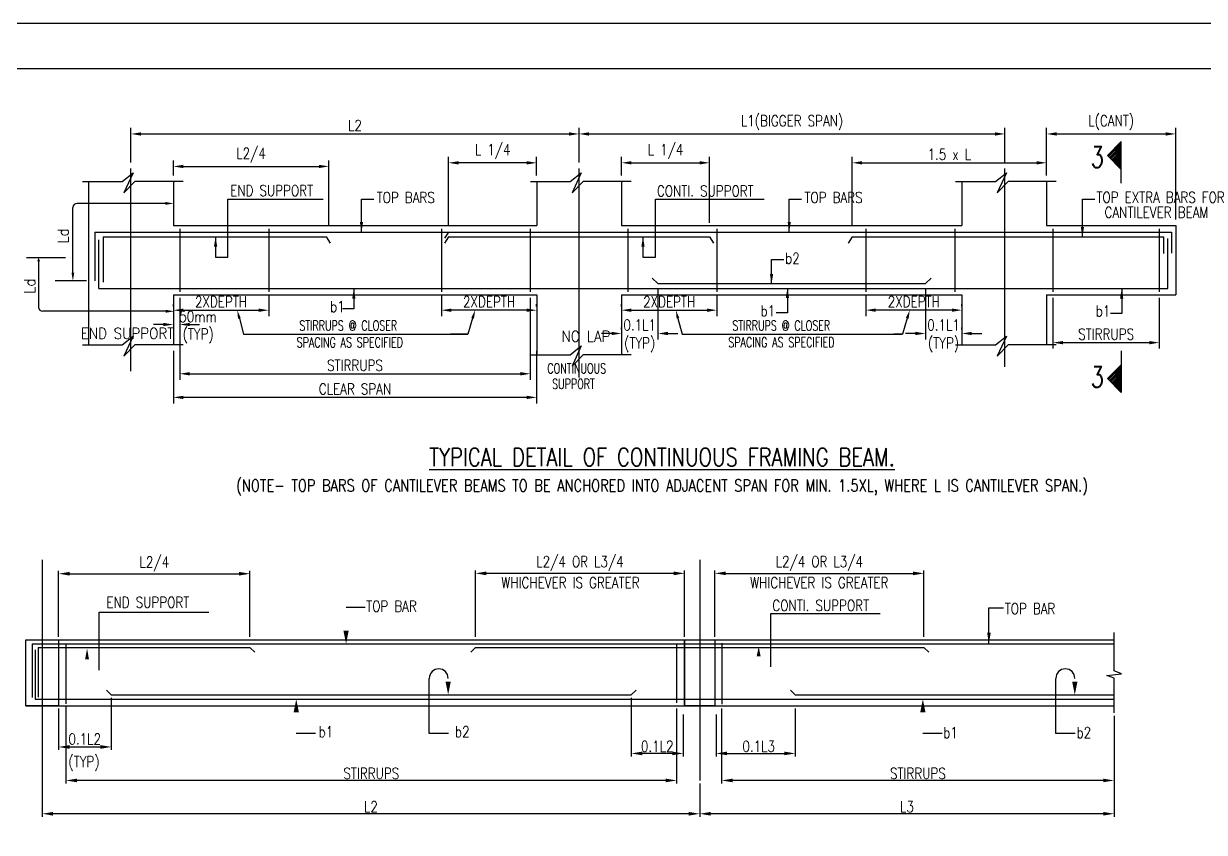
# Model space of a CAD drawing. Extents: x 482149 to 766876, y -388107 to -272741.
# Drawn here: x 659304 to 689002, y -294234 to -273908 of the extents above; entities that cross this region are included whole.
import ezdxf
from ezdxf.enums import TextEntityAlignment as Align
from ezdxf.lldxf.tags import DXFTag

# ---------------------------------------------------------------- set-up
doc = ezdxf.new("R2010")
doc.units = 0
doc.header["$LTSCALE"] = 500
doc.header["$MEASUREMENT"] = 0
doc.layers.get('DEFPOINTS').update_dxf_attribs({"color": 4})
for name, color, linetype in [('08', 4, 'Continuous'), ('BRAKE LINE', 8, 'Continuous'), ('CEN', 8, 'CENTER'), ('DIM', 5, 'Continuous'), ('hat', 8, 'Continuous'), ('LINK', 2, 'Continuous'), ('NO. SECTION', 1, 'Continuous'), ('S-COLUMN', 1, 'Continuous'), ('S-CONCRET LINE', 4, 'Continuous'), ('S-REINFORCEMENT', 6, 'Continuous'), ('S-SCHEDULE', 2, 'Continuous'), ('S-TEXT-1', 4, 'Continuous'), ('S-TITLE', 6, 'Continuous'), ('s_TITILE', 9, 'Continuous'), ('TEXT1', 2, 'Continuous'), ('TXT', 4, 'Continuous')]:
    doc.layers.add(name, color=color, linetype=linetype)
doc.styles.add('ROMANS', font='simplex.shx', dxfattribs={"width": 0.8, "height": 275, "bigfont": 'bigfont.shx'})
doc.styles.add('ROMENT', font='simplex.shx', dxfattribs={"bigfont": 'bigfont.shx'})
tags = doc.linetypes.add('CENTER', pattern=[2, 1.25, -0.25, 0.25, -0.25]).pattern_tags.tags
tags[10:11] = [DXFTag(74, 4), DXFTag(75, 0), DXFTag(340, '0'), DXFTag(46, 1.0), DXFTag(50, 0.0), DXFTag(44, 0.0), DXFTag(45, 0.0)]
tags[8:9] = [DXFTag(74, 4), DXFTag(75, 0), DXFTag(340, '0'), DXFTag(46, 1.0), DXFTag(50, 0.0), DXFTag(44, 0.0), DXFTag(45, 0.0)]
tags[6:7] = [DXFTag(74, 4), DXFTag(75, 0), DXFTag(340, '0'), DXFTag(46, 1.0), DXFTag(50, 0.0), DXFTag(44, 0.0), DXFTag(45, 0.0)]
tags[4:5] = [DXFTag(74, 4), DXFTag(75, 0), DXFTag(340, '0'), DXFTag(46, 1.0), DXFTag(50, 0.0), DXFTag(44, 0.0), DXFTag(45, 0.0)]
doc.dimstyles.new('Copy of INT2TIMES', dxfattribs={"dimtxt": 300, "dimasz": 275, "dimexe": 75, "dimexo": 75, "dimgap": 40, "dimtad": 1, "dimdec": 0, "dimlfac": 0.5, "dimrnd": 5, "dimzin": 0, "dimdsep": 46, "dimtxsty": 'ROMANS', "dimcen": -1, "dimclrd": 5, "dimclre": 5, "dimclrt": 4, "dimadec": 0, "dimazin": 0, "dimtfac": 1, "dimtdec": 0, "dimtix": 1, "dimtofl": 0, "dimtmove": 2, "dimatfit": 3, "dimfxl": 0, "dimtolj": 1, "dimtzin": 0, "dimarcsym": 0})
doc.dimstyles.new('INT1', dxfattribs={"dimtxt": 250, "dimasz": 250, "dimexe": 150, "dimexo": 60, "dimgap": 75, "dimtad": 1, "dimdec": 0, "dimzin": 0, "dimdsep": 46, "dimtxsty": 'ROMANS', "dimcen": -250, "dimclrd": 5, "dimclre": 5, "dimclrt": 4, "dimadec": 0, "dimazin": 0, "dimtfac": 1, "dimtdec": 0, "dimtix": 1, "dimtofl": 0, "dimtmove": 2, "dimatfit": 3, "dimfxl": 0, "dimtolj": 1, "dimtzin": 0, "dimarcsym": 0})

# ---------------------------------------------------------------- blocks, each defined once
blk = doc.blocks.new('*D17')
at = {"layer": 'DEFPOINTS', "color": 0}
for p in [(659770, -292417), (676308, -292930), (659770, -293767)]:
    blk.add_point(p, dxfattribs=at)
at = {"layer": 'DIM', "color": 5, "lineweight": -2, "ltscale": 2}
for p, q in [((659770, -292492), (659770, -293842)), ((676308, -293005), (676308, -293842)), ((676033, -293767), (660045, -293767))]:
    blk.add_line(p, q, dxfattribs=at)
at = {"layer": 'DIM', "color": 5}
for points in [[(660045, -293721), (660045, -293813), (659770, -293767)], [(676033, -293813), (676033, -293721), (676308, -293767)]]:
    blk.add_solid(points, dxfattribs=at)
at = {"layer": 'DIM', "color": 4, "insert": (668039, -293590), "char_height": 275, "attachment_point": 5, "style": 'ROMANS'}
blk.add_mtext('\\A1;L2', dxfattribs=at)
blk = doc.blocks.new('*D18')
at = {"layer": 'DEFPOINTS', "color": 0}
for p in [(660369, -291002), (675729, -291050), (660369, -292930)]:
    blk.add_point(p, dxfattribs=at)
at = {"layer": 'DIM', "color": 5, "lineweight": -2, "ltscale": 2}
for p, q in [((660369, -291077), (660369, -293005)), ((675729, -291125), (675729, -293005)), ((675454, -292930), (660644, -292930))]:
    blk.add_line(p, q, dxfattribs=at)
at = {"layer": 'DIM', "color": 5}
for points in [[(660644, -292884), (660644, -292975), (660369, -292930)], [(675454, -292975), (675454, -292884), (675729, -292930)]]:
    blk.add_solid(points, dxfattribs=at)
at = {"layer": 'DIM', "color": 4, "insert": (668049, -292752), "char_height": 275, "attachment_point": 5, "style": 'ROMANS'}
blk.add_mtext('\\A1;STIRRUPS', dxfattribs=at)
blk = doc.blocks.new('*D19')
at = {"layer": 'DEFPOINTS', "color": 0}
for p in [(676721, -291194), (678711, -291050), (678711, -292251)]:
    blk.add_point(p, dxfattribs=at)
at = {"layer": 'DIM', "color": 5, "lineweight": -2, "ltscale": 2}
for p, q in [((676721, -291269), (676721, -292326)), ((678711, -291125), (678711, -292326)), ((676996, -292251), (678436, -292251))]:
    blk.add_line(p, q, dxfattribs=at)
at = {"layer": 'DIM', "color": 5}
for points in [[(676996, -292205), (676996, -292296), (676721, -292251)], [(678436, -292296), (678436, -292205), (678711, -292251)]]:
    blk.add_solid(points, dxfattribs=at)
at = {"layer": 'DIM', "color": 4, "insert": (677716, -292073), "char_height": 275, "attachment_point": 5, "style": 'ROMANS'}
blk.add_mtext('\\A1;{\\A1; 0.1L3}', dxfattribs=at)
blk = doc.blocks.new('*D20')
at = {"layer": 'DEFPOINTS', "color": 0}
for p in [(674588, -290775), (675895, -291194), (674588, -292251)]:
    blk.add_point(p, dxfattribs=at)
at = {"layer": 'DIM', "color": 5, "lineweight": -2, "ltscale": 2}
for p, q in [((674588, -290850), (674588, -292326)), ((675895, -291269), (675895, -292326)), ((675620, -292251), (674863, -292251))]:
    blk.add_line(p, q, dxfattribs=at)
at = {"layer": 'DIM', "color": 5}
for points in [[(674863, -292205), (674863, -292296), (674588, -292251)], [(675620, -292296), (675620, -292205), (675895, -292251)]]:
    blk.add_solid(points, dxfattribs=at)
at = {"layer": 'DIM', "color": 4, "insert": (675241, -292073), "char_height": 275, "attachment_point": 5, "style": 'ROMANS'}
blk.add_mtext('\\A1;{\\A1;0.1L2}', dxfattribs=at)
blk = doc.blocks.new('*D21')
at = {"layer": 'DEFPOINTS', "color": 0}
for p in [(676861, -291050), (686732, -291233), (676861, -292930)]:
    blk.add_point(p, dxfattribs=at)
at = {"layer": 'DIM', "color": 5, "lineweight": -2, "ltscale": 2}
for p, q in [((676861, -291125), (676861, -293005)), ((686732, -291308), (686732, -293005)), ((686457, -292930), (677136, -292930))]:
    blk.add_line(p, q, dxfattribs=at)
at = {"layer": 'DIM', "color": 5}
for points in [[(677136, -292884), (677136, -292975), (676861, -292930)], [(686457, -292975), (686457, -292884), (686732, -292930)]]:
    blk.add_solid(points, dxfattribs=at)
at = {"layer": 'DIM', "color": 4, "insert": (681797, -292752), "char_height": 275, "attachment_point": 5, "style": 'ROMANS'}
blk.add_mtext('\\A1;STIRRUPS', dxfattribs=at)
blk = doc.blocks.new('*D22')
at = {"layer": 'DEFPOINTS', "color": 0}
for p in [(686732, -291233), (676308, -292930), (676308, -293767)]:
    blk.add_point(p, dxfattribs=at)
at = {"layer": 'DIM', "color": 5, "lineweight": -2, "ltscale": 2}
for p, q in [((686732, -291308), (686732, -293842)), ((676308, -293005), (676308, -293842)), ((686457, -293767), (676583, -293767))]:
    blk.add_line(p, q, dxfattribs=at)
at = {"layer": 'DIM', "color": 5}
for points in [[(676583, -293721), (676583, -293813), (676308, -293767)], [(686457, -293813), (686457, -293721), (686732, -293767)]]:
    blk.add_solid(points, dxfattribs=at)
at = {"layer": 'DIM', "color": 4, "insert": (681520, -293590), "char_height": 275, "attachment_point": 5, "style": 'ROMANS'}
blk.add_mtext('\\A1;L3', dxfattribs=at)
blk = doc.blocks.new('*D29')
at = {"layer": 'DEFPOINTS', "color": 0}
for p in [(664997, -287734), (660184, -289397), (664997, -289397)]:
    blk.add_point(p, dxfattribs=at)
at = {"layer": 'DIM', "color": 5, "lineweight": -2, "ltscale": 2}
for p, q in [((660184, -289322), (660184, -287659)), ((660459, -287734), (664722, -287734)), ((664997, -289322), (664997, -287659))]:
    blk.add_line(p, q, dxfattribs=at)
at = {"layer": 'DIM', "color": 5}
for points in [[(660459, -287688), (660459, -287780), (660184, -287734)], [(664722, -287780), (664722, -287688), (664997, -287734)]]:
    blk.add_solid(points, dxfattribs=at)
at = {"layer": 'DIM', "color": 4, "insert": (662591, -287484), "char_height": 275, "attachment_point": 5, "style": 'ROMANS'}
blk.add_mtext('\\A1;L2/4', dxfattribs=at)
blk = doc.blocks.new('*D30')
at = {"layer": 'DEFPOINTS', "color": 0}
for p in [(670668, -287725), (670668, -289397), (675928, -289397)]:
    blk.add_point(p, dxfattribs=at)
at = {"layer": 'TXT', "color": 5, "lineweight": -2}
for p, q in [((670668, -289322), (670668, -287650)), ((675653, -287725), (670943, -287725)), ((675928, -289322), (675928, -287650))]:
    blk.add_line(p, q, dxfattribs=at)
at = {"layer": 'TXT', "color": 5}
for points in [[(670943, -287679), (670943, -287771), (670668, -287725)], [(675653, -287771), (675653, -287679), (675928, -287725)]]:
    blk.add_solid(points, dxfattribs=at)
at = {"layer": 'TXT', "color": 4, "insert": (673298, -287475), "char_height": 275, "attachment_point": 5, "style": 'ROMANS'}
blk.add_mtext('\\A1;L2/4 OR L3/4', dxfattribs=at)
blk = doc.blocks.new('*D31')
at = {"layer": 'DEFPOINTS', "color": 0}
for p in [(681948, -287725), (676688, -289397), (681948, -289397)]:
    blk.add_point(p, dxfattribs=at)
at = {"layer": 'DIM', "color": 5, "lineweight": -2, "ltscale": 2}
for p, q in [((676688, -289322), (676688, -287650)), ((676963, -287725), (681673, -287725)), ((681948, -289322), (681948, -287650))]:
    blk.add_line(p, q, dxfattribs=at)
at = {"layer": 'DIM', "color": 5}
for points in [[(676963, -287679), (676963, -287771), (676688, -287725)], [(681673, -287771), (681673, -287679), (681948, -287725)]]:
    blk.add_solid(points, dxfattribs=at)
at = {"layer": 'DIM', "color": 4, "insert": (679318, -287475), "char_height": 275, "attachment_point": 5, "style": 'ROMANS'}
blk.add_mtext('\\A1;L2/4 OR L3/4', dxfattribs=at)
blk = doc.blocks.new('*D41')
at = {"layer": 'DEFPOINTS', "color": 0}
for p in [(661510, -290775), (660184, -291050), (661510, -292088)]:
    blk.add_point(p, dxfattribs=at)
at = {"layer": 'DIM', "color": 5, "lineweight": -2, "ltscale": 2}
for p, q in [((661510, -290850), (661510, -292163)), ((660184, -291125), (660184, -292163)), ((660459, -292088), (661235, -292088))]:
    blk.add_line(p, q, dxfattribs=at)
at = {"layer": 'DIM', "color": 5}
for points in [[(660459, -292042), (660459, -292134), (660184, -292088)], [(661235, -292134), (661235, -292042), (661510, -292088)]]:
    blk.add_solid(points, dxfattribs=at)
at = {"layer": 'DIM', "color": 4, "insert": (660841, -291888), "char_height": 275, "attachment_point": 5, "style": 'ROMANS'}
blk.add_mtext('\\A1;0.1L2', dxfattribs=at)
blk = doc.blocks.new('*D66')
at = {"layer": 'DEFPOINTS', "color": 0}
for p in [(683987, -276681), (673275, -277550), (683987, -277550)]:
    blk.add_point(p, dxfattribs=at)
at = {"layer": 'DIM', "color": 5, "lineweight": -2}
for p, q in [((673275, -277400), (673275, -276531)), ((673525, -276681), (683737, -276681)), ((683987, -277400), (683987, -276531))]:
    blk.add_line(p, q, dxfattribs=at)
at = {"layer": 'DIM', "color": 5}
for points in [[(673525, -276639), (673525, -276722), (673275, -276681)], [(683737, -276722), (683737, -276639), (683987, -276681)]]:
    blk.add_solid(points, dxfattribs=at)
at = {"layer": 'DIM', "color": 4, "insert": (678631, -276396), "char_height": 275, "attachment_point": 5, "style": 'ROMANS'}
blk.add_mtext('\\A1;L1(BIGGER SPAN)', dxfattribs=at)
blk = doc.blocks.new('*D67')
at = {"layer": 'DEFPOINTS', "color": 0}
for p in [(676557, -277406), (674342, -277872), (676557, -279066)]:
    blk.add_point(p, dxfattribs=at)
at = {"layer": 'DIM', "color": 5, "lineweight": -2}
for p, q in [((674342, -277722), (674342, -277256)), ((676557, -278916), (676557, -277256)), ((674592, -277406), (676307, -277406))]:
    blk.add_line(p, q, dxfattribs=at)
at = {"layer": 'DIM', "color": 5}
for points in [[(674592, -277365), (674592, -277448), (674342, -277406)], [(676307, -277448), (676307, -277365), (676557, -277406)]]:
    blk.add_solid(points, dxfattribs=at)
at = {"layer": 'DIM', "color": 4, "insert": (675449, -277122), "char_height": 275, "attachment_point": 5, "style": 'ROMANS'}
blk.add_mtext('\\A1;L 1/4', dxfattribs=at)
blk = doc.blocks.new('*D68')
at = {"layer": 'DEFPOINTS', "color": 0}
for p in [(666980, -277497), (663070, -277872), (666980, -279137)]:
    blk.add_point(p, dxfattribs=at)
at = {"layer": 'DIM', "color": 5, "lineweight": -2}
for p, q in [((663070, -277722), (663070, -277347)), ((666980, -278987), (666980, -277347)), ((663320, -277497), (666730, -277497))]:
    blk.add_line(p, q, dxfattribs=at)
at = {"layer": 'DIM', "color": 5}
for points in [[(663320, -277456), (663320, -277539), (663070, -277497)], [(666730, -277539), (666730, -277456), (666980, -277497)]]:
    blk.add_solid(points, dxfattribs=at)
at = {"layer": 'DIM', "color": 4, "insert": (665025, -277213), "char_height": 275, "attachment_point": 5, "style": 'ROMANS'}
blk.add_mtext('\\A1;L2/4', dxfattribs=at)
blk = doc.blocks.new('*D69')
at = {"layer": 'DEFPOINTS', "color": 0}
for p in [(669993, -277406), (672208, -277879), (669993, -279146)]:
    blk.add_point(p, dxfattribs=at)
at = {"layer": 'DIM', "color": 5, "lineweight": -2}
for p, q in [((669993, -278996), (669993, -277256)), ((672208, -277729), (672208, -277256)), ((671958, -277406), (670243, -277406))]:
    blk.add_line(p, q, dxfattribs=at)
at = {"layer": 'DIM', "color": 5}
for points in [[(670243, -277365), (670243, -277448), (669993, -277406)], [(671958, -277448), (671958, -277365), (672208, -277406)]]:
    blk.add_solid(points, dxfattribs=at)
at = {"layer": 'DIM', "color": 4, "insert": (671101, -277122), "char_height": 275, "attachment_point": 5, "style": 'ROMANS'}
blk.add_mtext('\\A1;L 1/4', dxfattribs=at)
blk = doc.blocks.new('*D70')
at = {"layer": 'DEFPOINTS', "color": 0}
for p in [(663070, -281983), (672208, -281983), (663070, -283302)]:
    blk.add_point(p, dxfattribs=at)
at = {"layer": 'DIM', "color": 5, "lineweight": -2}
for p, q in [((663070, -282133), (663070, -283452)), ((672208, -282133), (672208, -283452)), ((671958, -283302), (663320, -283302))]:
    blk.add_line(p, q, dxfattribs=at)
at = {"layer": 'DIM', "color": 5}
for points in [[(663320, -283261), (663320, -283344), (663070, -283302)], [(671958, -283344), (671958, -283261), (672208, -283302)]]:
    blk.add_solid(points, dxfattribs=at)
at = {"layer": 'DIM', "color": 4, "insert": (667639, -283090), "char_height": 275, "attachment_point": 5, "style": 'ROMANS'}
blk.add_mtext('\\A1;CLEAR SPAN', dxfattribs=at)
blk = doc.blocks.new('*D71')
at = {"layer": 'DEFPOINTS', "color": 0}
for p in [(663230, -280648), (672048, -280648), (672048, -282708)]:
    blk.add_point(p, dxfattribs=at)
at = {"layer": 'DIM', "color": 5, "lineweight": -2}
for p, q in [((663230, -280798), (663230, -282858)), ((672048, -280798), (672048, -282858)), ((663480, -282708), (671798, -282708))]:
    blk.add_line(p, q, dxfattribs=at)
at = {"layer": 'DIM', "color": 5}
for points in [[(663480, -282666), (663480, -282750), (663230, -282708)], [(671798, -282750), (671798, -282666), (672048, -282708)]]:
    blk.add_solid(points, dxfattribs=at)
at = {"layer": 'DIM', "color": 4, "insert": (667639, -282496), "char_height": 275, "attachment_point": 5, "style": 'ROMANS'}
blk.add_mtext('\\A1;STIRRUPS', dxfattribs=at)
blk = doc.blocks.new('*D72')
at = {"layer": 'DEFPOINTS', "color": 0}
for p in [(665468, -280577), (663070, -281165), (665468, -281111)]:
    blk.add_point(p, dxfattribs=at)
at = {"layer": 'DIM', "color": 5, "lineweight": -2}
for p, q in [((665468, -280727), (665468, -281261)), ((663070, -281015), (663070, -280961)), ((663320, -281111), (665218, -281111))]:
    blk.add_line(p, q, dxfattribs=at)
at = {"layer": 'DIM', "color": 5}
for points in [[(663320, -281069), (663320, -281153), (663070, -281111)], [(665218, -281153), (665218, -281069), (665468, -281111)]]:
    blk.add_solid(points, dxfattribs=at)
at = {"layer": 'DIM', "color": 4, "insert": (664269, -280899), "char_height": 275, "attachment_point": 5, "style": 'ROMANS'}
blk.add_mtext('\\A1;2XDEPTH', dxfattribs=at)
blk = doc.blocks.new('*D73')
at = {"layer": 'DEFPOINTS', "color": 0}
for p in [(663070, -281429), (663070, -281471), (663230, -281349)]:
    blk.add_point(p, dxfattribs=at)
at = {"layer": 'DIM', "color": 5, "lineweight": -2}
for p, q in [((662820, -281471), (662570, -281471)), ((663230, -281499), (663230, -281621)), ((663480, -281471), (663730, -281471)), ((663070, -281579), (663070, -281621))]:
    blk.add_line(p, q, dxfattribs=at)
at = {"layer": 'DIM', "color": 5}
for points in [[(662820, -281512), (662820, -281429), (663070, -281471)], [(663480, -281429), (663480, -281512), (663230, -281471)]]:
    blk.add_solid(points, dxfattribs=at)
at = {"layer": 'DIM', "color": 4, "insert": (663691, -281271), "char_height": 275, "attachment_point": 5, "style": 'ROMANS'}
blk.add_mtext('\\A1;50mm', dxfattribs=at)
blk = doc.blocks.new('*D74')
at = {"layer": 'DEFPOINTS', "color": 0}
for p in [(669811, -280577), (669811, -281111), (672208, -281165)]:
    blk.add_point(p, dxfattribs=at)
at = {"layer": 'DIM', "color": 5, "lineweight": -2}
for p, q in [((669811, -280727), (669811, -281261)), ((671958, -281111), (670061, -281111)), ((672208, -281015), (672208, -280961))]:
    blk.add_line(p, q, dxfattribs=at)
at = {"layer": 'DIM', "color": 5}
for points in [[(670061, -281069), (670061, -281153), (669811, -281111)], [(671958, -281153), (671958, -281069), (672208, -281111)]]:
    blk.add_solid(points, dxfattribs=at)
at = {"layer": 'DIM', "color": 4, "insert": (671010, -280899), "char_height": 275, "attachment_point": 5, "style": 'ROMANS'}
blk.add_mtext('\\A1;2XDEPTH', dxfattribs=at)
blk = doc.blocks.new('*D75')
at = {"layer": 'DEFPOINTS', "color": 0}
for p in [(673275, -276681), (662004, -277550), (673275, -277550)]:
    blk.add_point(p, dxfattribs=at)
at = {"layer": 'DIM', "color": 5, "lineweight": -2}
for p, q in [((662004, -277400), (662004, -276531)), ((662254, -276681), (673025, -276681)), ((673275, -277400), (673275, -276531))]:
    blk.add_line(p, q, dxfattribs=at)
at = {"layer": 'DIM', "color": 5}
for points in [[(662254, -276639), (662254, -276722), (662004, -276681)], [(673025, -276722), (673025, -276639), (673275, -276681)]]:
    blk.add_solid(points, dxfattribs=at)
at = {"layer": 'DIM', "color": 4, "insert": (667639, -276468), "char_height": 275, "attachment_point": 5, "style": 'ROMANS'}
blk.add_mtext('\\A1;L2', dxfattribs=at)
blk = doc.blocks.new('*D76')
at = {"layer": 'DEFPOINTS', "color": 0}
for p in [(688282, -276681), (685034, -277872), (688282, -278984)]:
    blk.add_point(p, dxfattribs=at)
at = {"layer": 'DIM', "color": 5, "lineweight": -2}
for p, q in [((685034, -277722), (685034, -276531)), ((685284, -276681), (688032, -276681)), ((688282, -278834), (688282, -276531))]:
    blk.add_line(p, q, dxfattribs=at)
at = {"layer": 'DIM', "color": 5}
for points in [[(685284, -276639), (685284, -276722), (685034, -276681)], [(688032, -276722), (688032, -276639), (688282, -276681)]]:
    blk.add_solid(points, dxfattribs=at)
at = {"layer": 'DIM', "color": 4, "insert": (686658, -276396), "char_height": 275, "attachment_point": 5, "style": 'ROMANS'}
blk.add_mtext('\\A1;L(CANT)', dxfattribs=at)
blk = doc.blocks.new('*D77')
at = {"layer": 'DEFPOINTS', "color": 0}
for p in [(685194, -280648), (687867, -280648), (687867, -281926)]:
    blk.add_point(p, dxfattribs=at)
at = {"layer": 'DIM', "color": 5, "lineweight": -2}
for p, q in [((685194, -280798), (685194, -282076)), ((687867, -280798), (687867, -282076)), ((685444, -281926), (687617, -281926))]:
    blk.add_line(p, q, dxfattribs=at)
at = {"layer": 'DIM', "color": 5}
for points in [[(685444, -281885), (685444, -281968), (685194, -281926)], [(687617, -281968), (687617, -281885), (687867, -281926)]]:
    blk.add_solid(points, dxfattribs=at)
at = {"layer": 'DIM', "color": 4, "insert": (686531, -281714), "char_height": 275, "attachment_point": 5, "style": 'ROMANS'}
blk.add_mtext('\\A1;STIRRUPS', dxfattribs=at)
blk = doc.blocks.new('*D78')
at = {"layer": 'DEFPOINTS', "color": 0}
for p in [(685034, -277406), (685034, -277872), (680141, -279144)]:
    blk.add_point(p, dxfattribs=at)
at = {"layer": 'DIM', "color": 5, "lineweight": -2}
for p, q in [((680141, -278994), (680141, -277256)), ((685034, -277722), (685034, -277256)), ((680391, -277406), (684784, -277406))]:
    blk.add_line(p, q, dxfattribs=at)
at = {"layer": 'DIM', "color": 5}
for points in [[(680391, -277365), (680391, -277448), (680141, -277406)], [(684784, -277448), (684784, -277365), (685034, -277406)]]:
    blk.add_solid(points, dxfattribs=at)
at = {"layer": 'DIM', "color": 4, "insert": (682587, -277194), "char_height": 275, "attachment_point": 5, "style": 'ROMANS'}
blk.add_mtext('\\A1;1.5 x L', dxfattribs=at)
blk = doc.blocks.new('*D79')
at = {"layer": 'DEFPOINTS', "color": 0}
for p in [(680485, -280575), (680485, -281109), (682901, -281167)]:
    blk.add_point(p, dxfattribs=at)
at = {"layer": 'DIM', "color": 5, "lineweight": -2}
for p, q in [((680485, -280725), (680485, -281259)), ((682651, -281109), (680735, -281109)), ((682901, -281017), (682901, -280959))]:
    blk.add_line(p, q, dxfattribs=at)
at = {"layer": 'DIM', "color": 5}
for points in [[(680735, -281067), (680735, -281151), (680485, -281109)], [(682651, -281151), (682651, -281067), (682901, -281109)]]:
    blk.add_solid(points, dxfattribs=at)
at = {"layer": 'DIM', "color": 4, "insert": (681693, -280896), "char_height": 275, "attachment_point": 5, "style": 'ROMANS'}
blk.add_mtext('\\A1;2XDEPTH', dxfattribs=at)
blk = doc.blocks.new('*D80')
at = {"layer": 'DEFPOINTS', "color": 0}
for p in [(676739, -280577), (674342, -281165), (676739, -281111)]:
    blk.add_point(p, dxfattribs=at)
at = {"layer": 'DIM', "color": 5, "lineweight": -2}
for p, q in [((676739, -280727), (676739, -281261)), ((674342, -281015), (674342, -280961)), ((674592, -281111), (676489, -281111))]:
    blk.add_line(p, q, dxfattribs=at)
at = {"layer": 'DIM', "color": 5}
for points in [[(674592, -281069), (674592, -281153), (674342, -281111)], [(676489, -281153), (676489, -281069), (676739, -281111)]]:
    blk.add_solid(points, dxfattribs=at)
at = {"layer": 'DIM', "color": 4, "insert": (675541, -280899), "char_height": 275, "attachment_point": 5, "style": 'ROMANS'}
blk.add_mtext('\\A1;2XDEPTH', dxfattribs=at)
blk = doc.blocks.new('*D86')
at = {"layer": 'DEFPOINTS', "color": 0}
for p in [(675258, -280438), (674342, -281749), (675258, -281696)]:
    blk.add_point(p, dxfattribs=at)
at = {"layer": 'DIM', "color": 5, "lineweight": -2}
for p, q in [((675258, -280588), (675258, -281846)), ((674092, -281696), (673842, -281696)), ((674342, -281599), (674342, -281546)), ((675508, -281696), (675758, -281696))]:
    blk.add_line(p, q, dxfattribs=at)
at = {"layer": 'DIM', "color": 5}
for points in [[(674092, -281737), (674092, -281654), (674342, -281696)], [(675508, -281654), (675508, -281737), (675258, -281696)]]:
    blk.add_solid(points, dxfattribs=at)
at = {"layer": 'DIM', "color": 4, "char_height": 275, "attachment_point": 5, "style": 'ROMANS'}
for s, insert in [('\\A1;0.1L1', (674800, -281483)), ('(TYP)', (674800, -281980))]:
    blk.add_mtext(s, dxfattribs=dict(at, insert=insert))
blk = doc.blocks.new('*D87')
at = {"layer": 'DEFPOINTS', "color": 0}
for p in [(681985, -280438), (681985, -281696), (682901, -281749)]:
    blk.add_point(p, dxfattribs=at)
at = {"layer": 'DIM', "color": 5, "lineweight": -2}
for p, q in [((681985, -280588), (681985, -281846)), ((681735, -281696), (681485, -281696)), ((682901, -281599), (682901, -281546)), ((683151, -281696), (683401, -281696))]:
    blk.add_line(p, q, dxfattribs=at)
at = {"layer": 'DIM', "color": 5}
for points in [[(681735, -281737), (681735, -281654), (681985, -281696)], [(683151, -281654), (683151, -281737), (682901, -281696)]]:
    blk.add_solid(points, dxfattribs=at)
at = {"layer": 'DIM', "color": 4, "char_height": 275, "attachment_point": 5, "style": 'ROMANS'}
for s, insert in [('\\A1;0.1L1', (682443, -281483)), ('(TYP)', (682443, -281980))]:
    blk.add_mtext(s, dxfattribs=dict(at, insert=insert))
blk = doc.blocks.new('zw$155A')
at = {"layer": 's_TITILE', "color": 7}
blk.add_lwpolyline([(0, 0), (88000, 0), (88000, 58000), (0, 58000)], close=True, dxfattribs=at)
at = {"layer": 's_TITILE', "color": 1}
blk.add_lwpolyline([(1300, 800), (78500, 800), (78500, 57200), (1300, 57200)], close=True, dxfattribs=at)

msp = doc.modelspace()

# ---------------------------------------------------------------- hatches: boundary and pattern name
at = {"layer": 'NO. SECTION', "ltscale": 5}
h = msp.add_hatch(dxfattribs=at)
h.set_pattern_fill('ANSI31', color=256, scale=220.680914, angle=90, style=0)
h.set_pattern_definition([(225, (689262.298, -186454.537), (-19.505621, 19.505621), [])])
h.paths.add_polyline_path([(686566.481, -277222.397), (686908.406, -276874.409), (686908.406, -277570.384)])
h = msp.add_hatch(dxfattribs=at)
h.set_pattern_fill('ANSI31', color=256, scale=220.680914, angle=90, style=0)
h.set_pattern_definition([(225, (689262.298, -186792.807), (-19.505621, 19.505621), [])])
h.paths.add_polyline_path([(686566.481, -282828.146), (686908.406, -283176.134), (686908.406, -282480.159)])

# ---------------------------------------------------------------- linework, layer by layer
at = {"layer": '08'}
for points in [[(659357.027, -289396.64), (660183.902, -289396.64), (660183.902, -291050.39), (659357.027, -291050.39)], [(675927.602, -289396.64), (676688.327, -289396.64), (676688.327, -291050.39), (675927.602, -291050.39)]]:
    msp.add_lwpolyline(points, close=True, dxfattribs=at)
at = {"layer": 'BRAKE LINE', "ltscale": 2}
msp.add_lwpolyline([(686731.734, -291232.562), (686731.734, -290362.619), (686546.082, -290290.385), (686917.385, -290249.108), (686731.734, -290176.873), (686731.734, -289207.597)], dxfattribs=at)
at = {"layer": 'CEN'}
for p, q in [((662003.753, -282642.232), (662003.753, -277549.714)), ((673275.079, -282805.44), (673275.079, -277549.714)), ((683987.302, -282533.073), (683987.302, -277549.714)), ((659770.464, -287384.643), (659770.464, -292929.513)), ((676307.964, -287384.643), (676307.964, -292929.513))]:
    msp.add_line(p, q, dxfattribs=at)
at = {"layer": 'DIM', "ltscale": 2}
for p, q in [((660543.113, -280163.421), (660543.113, -278532.114)), ((660360.267, -279794.504), (659378.142, -279794.504)), ((659679.578, -279878.202), (659679.578, -281031.926)), ((660883.263, -280370.5), (660101.599, -280370.5)), ((662880.291, -281137.338), (659784.99, -281137.338)), ((667895.533, -288579.403), (667414.147, -288579.403)), ((661203.202, -290156.405), (661203.202, -288698.351)), ((661203.202, -288698.351), (663958.393, -288698.351)), ((678095.707, -288733.333), (680850.898, -288733.333)), ((678095.707, -290076.405), (678095.707, -288733.333)), ((669506.593, -291745.944), (669506.593, -290363.4)), ((685267.029, -291745.944), (685267.029, -290363.4)), ((666642.592, -291745.944), (666161.206, -291745.944)), ((669987.979, -291745.944), (669506.593, -291745.944)), ((682403.028, -291745.944), (681921.642, -291745.944)), ((685748.415, -291745.944), (685267.029, -291745.944))]:
    msp.add_line(p, q, dxfattribs=at)
at = {"layer": 'DIM'}
for p, q in [((662864.869, -278426.702), (660648.525, -278426.702)), ((664730.536, -281316.553), (664832.045, -281715.485)), ((670598.107, -281313.857), (670475.468, -281715.485)), ((675762.383, -281316.553), (675863.893, -281715.485)), ((681529.788, -281313.857), (681407.149, -281715.485)), ((664832.045, -281715.485), (670244.513, -281715.485)), ((670263.368, -281715.485), (670043.861, -281715.485)), ((670244.513, -281715.485), (670475.468, -281715.485)), ((670475.468, -281715.485), (670263.368, -281715.485)), ((675863.893, -281715.485), (681176.194, -281715.485)), ((681176.194, -281715.485), (681407.149, -281715.485)), ((681407.149, -281715.485), (681195.05, -281715.485))]:
    msp.add_line(p, q, dxfattribs=at)
at = {"layer": 'DIM', "ltscale": 2, "flags": 128}
for points in [[(667414.147, -288579.403, 0, 0, 0), (667414.147, -289492.015, 0, 132.3, 0), (667414.147, -289161.484, 132.3, 132.3, 0)], [(678095.707, -290076.405, 0, 0, 0), (677791.998, -290076.405, 0, 0, 0), (677791.998, -289564.238, 0, 99.225, 0), (677791.998, -289812.136, 99.225, 99.225, 0)], [(661203.202, -290156.405, 0, 0, 0), (660899.493, -290156.405, 0, 0, 0), (660899.493, -289612.817, 0, 99.225, 0), (660899.493, -289888.277, 99.225, 99.225, 0)], [(669982.069, -290363.4, 0, 0, 0), (669982.069, -290777.261, 0, 132.3, 0), (669982.069, -290446.73, 132.3, 132.3, 0)], [(685742.505, -290363.4, 0, 0, 0), (685742.505, -290777.261, 0, 132.3, 0), (685742.505, -290446.73, 132.3, 132.3, 0)], [(666161.206, -291745.944, 0, 0, 0), (666161.206, -290885.015, 0, 132.3, 0), (666161.206, -291215.545, 132.3, 132.3, 0)], [(681921.642, -291745.944, 0, 0, 0), (681921.642, -290885.015, 0, 132.3, 0), (681921.642, -291215.545, 132.3, 132.3, 0)]]:
    msp.add_lwpolyline(points, format="xyseb", dxfattribs=at)
at = {"layer": 'DIM', "color": 5}
msp.add_arc((660648.525, -278532.114), 105.413, 90, 180, dxfattribs=at)
at = {"layer": 'DIM', "ltscale": 2}
for centre, radius, start, end in [((659784.99, -281031.926), 105.413, 180, 270), ((669744.331, -290363.4), 237.738, 0, 180), ((685504.767, -290363.4), 237.738, 0, 180)]:
    msp.add_arc(centre, radius, start, end, dxfattribs=at)
at = {"layer": 'DIM', "color": 5}
for points in [[(662864.869, -278391.089), (662864.869, -278462.312), (663078.545, -278426.702)], [(662880.291, -281172.951), (662880.291, -281101.725), (663093.963, -281137.338)]]:
    msp.add_solid(points, dxfattribs=at)
at = {"layer": 'DIM', "ltscale": 2}
for points in [[(659716.483, -279878.202), (659645.257, -279878.202), (659680.87, -279787.908)], [(660578.723, -280163.421), (660507.5, -280163.421), (660543.113, -280377.096)]]:
    msp.add_solid(points, dxfattribs=at)
at = {"layer": 'DIM'}
for points in [[(664696.276, -281325.268), (664764.793, -281307.834), (664678.233, -281111.004)], [(670564.3, -281303.533), (670631.918, -281324.181), (670660.051, -281111.004)], [(675728.123, -281325.268), (675796.641, -281307.834), (675710.08, -281111.004)], [(681495.981, -281303.533), (681563.599, -281324.181), (681591.733, -281111.004)]]:
    msp.add_solid(points, dxfattribs=at)
at = {"layer": 'hat', "elevation": 0}
for points in [[(660781.941, -277879.081), (661782.284, -277879.081), (662058.855, -277655.143), (661827.14, -278162.737), (662111.181, -277871.618), (663314.93, -277871.618)], [(672053.268, -277879.081), (673053.614, -277879.081), (673330.182, -277655.143), (673098.47, -278162.737), (673382.511, -277871.618), (674586.257, -277871.618)], [(682745.47, -277879.081), (683745.813, -277879.081), (684022.384, -277655.143), (683790.669, -278162.737), (684074.71, -277871.618), (685278.459, -277871.618)], [(660781.941, -281982.982), (661782.284, -281982.982), (662058.855, -281759.044), (661827.14, -282266.638), (662111.181, -281975.519), (663314.93, -281975.519)], [(682745.47, -281982.982), (683745.813, -281982.982), (684022.384, -281759.044), (683790.669, -282266.638), (684074.71, -281975.519), (685278.459, -281975.519)], [(672053.268, -282229.623), (673053.614, -282229.623), (673330.182, -282005.685), (673098.47, -282513.282), (673382.511, -282222.16), (674586.257, -282222.16)]]:
    msp.add_lwpolyline(points, dxfattribs=at)
at = {"layer": 'LINK'}
for p, q in [((663230.419, -279064.496), (663230.419, -280647.777)), ((665468.062, -279064.496), (665468.062, -280647.777)), ((669810.77, -279064.496), (669810.77, -280647.777)), ((672048.413, -279064.496), (672048.413, -280647.777)), ((672048.413, -279064.496), (672048.413, -280647.777)), ((674501.745, -279064.496), (674501.745, -280647.777)), ((676739.392, -279064.496), (676739.392, -280647.777)), ((680485.344, -279062.36), (680485.344, -280645.645)), ((682722.99, -279062.36), (682722.99, -280645.645)), ((682722.99, -279062.36), (682722.99, -280645.645)), ((685193.947, -279064.496), (685193.947, -280647.777)), ((687867.224, -279064.496), (687867.224, -280647.777)), ((660368.593, -289494.549), (660368.593, -291001.883)), ((675728.883, -289489.262), (675728.883, -290980.263)), ((676861.343, -289475.017), (676861.343, -291008.753))]:
    msp.add_line(p, q, dxfattribs=at)
at = {"layer": 'NO. SECTION'}
for p, q in [((686908.406, -276874.409), (686566.481, -277222.397)), ((686908.406, -277914.867), (686908.406, -276874.409)), ((686908.406, -277570.384), (686566.481, -277222.397)), ((686908.406, -282135.676), (686908.406, -283176.134)), ((686908.406, -282480.159), (686566.481, -282828.146)), ((686908.406, -283176.134), (686566.481, -282828.146))]:
    msp.add_line(p, q, dxfattribs=at)
at = {"layer": 'S-COLUMN', "color": 10, "ltscale": 2}
for p, q in [((660937.084, -277879.081), (660937.084, -281982.982)), ((663070.418, -277871.618), (663070.418, -278984.496)), ((672208.414, -277879.081), (672208.414, -278984.496)), ((674341.745, -277871.618), (674341.745, -278984.496)), ((682900.616, -277879.081), (682900.616, -278984.496)), ((685033.947, -277871.618), (685033.947, -278984.496)), ((663070.418, -280727.777), (663070.418, -281975.519)), ((672208.414, -280727.777), (672208.414, -282229.623)), ((674341.745, -280727.777), (674341.745, -282222.16)), ((682900.616, -280727.777), (682900.616, -281982.982)), ((685033.947, -280727.777), (685033.947, -281975.519))]:
    msp.add_line(p, q, dxfattribs=at)
at = {"layer": 'S-CONCRET LINE', "color": 130}
for p, q in [((663070.418, -278984.496), (672208.414, -278984.496)), ((674341.745, -278984.496), (682900.616, -278984.496)), ((685033.947, -278984.496), (688281.885, -278984.496)), ((688281.885, -278984.496), (688281.885, -280727.777)), ((663070.418, -280727.777), (672208.414, -280727.777)), ((674341.745, -280727.777), (682900.616, -280727.777)), ((685033.947, -280727.777), (688281.885, -280727.777)), ((659357.027, -289396.64), (686731.734, -289396.64)), ((660183.902, -289396.64), (660183.902, -291050.39)), ((675927.602, -289396.64), (675927.602, -291050.39)), ((676688.327, -289396.64), (676688.327, -291050.39)), ((659357.027, -291050.39), (660183.902, -291050.39)), ((660183.902, -291050.39), (675927.602, -291050.39)), ((675927.602, -291050.39), (676688.327, -291050.39)), ((676688.327, -291050.39), (686731.734, -291050.39))]:
    msp.add_line(p, q, dxfattribs=at)
at = {"layer": 'S-REINFORCEMENT'}
for p, q in [((661097.084, -279145.917), (670030.627, -279145.917)), ((661097.084, -279145.917), (661097.084, -280371.824)), ((669993.279, -279145.917), (669893.972, -279303.577)), ((669993.279, -279145.917), (676556.883, -279145.917)), ((676556.883, -279145.917), (680171.942, -279145.917)), ((680171.942, -279145.917), (688170.988, -279145.917)), ((688170.988, -279145.917), (688170.988, -279675.204)), ((661194.179, -280567.777), (661194.179, -279337.833)), ((661305.649, -279264.692), (666912.783, -279264.692)), ((661305.649, -279264.692), (661305.649, -280402.227)), ((666912.783, -279264.692), (667012.091, -279422.352)), ((669993.279, -279264.973), (669893.972, -279422.634)), ((669993.279, -279264.973), (676556.883, -279264.973)), ((676556.883, -279264.973), (676656.19, -279422.634)), ((680140.271, -279269.546), (680040.964, -279427.207)), ((680140.271, -279269.546), (687973.817, -279269.546)), ((687973.817, -279269.546), (687973.817, -279682.26)), ((688082.463, -280567.777), (688082.463, -279307.871)), ((675113.189, -280304.329), (675257.81, -280437.885)), ((682129.172, -280304.329), (681984.551, -280437.885)), ((661194.179, -280567.777), (674189.609, -280567.777)), ((674187.952, -280567.777), (688082.463, -280567.777)), ((675257.81, -280437.885), (681984.551, -280437.885)), ((659522.402, -289492.015), (659522.402, -290843.708)), ((659522.402, -289492.015), (686731.734, -289492.015)), ((659593.296, -289645.713), (659593.296, -290885.015)), ((659593.296, -290885.015), (662251.089, -290885.015)), ((660183.902, -290885.015), (678551.082, -290885.015)), ((678553.464, -290885.015), (686731.734, -290885.015))]:
    msp.add_line(p, q, dxfattribs=at)
at = {"layer": 'S-REINFORCEMENT', "linetype": 'Continuous'}
for p, q in [((659670.326, -289592.265), (664997.339, -289592.265)), ((659670.326, -289592.265), (659670.326, -290839.419)), ((665116.652, -289709.078), (664997.339, -289592.265)), ((670548.339, -289709.078), (670667.652, -289592.265)), ((670667.652, -289592.265), (681948.277, -289592.265)), ((682067.59, -289709.078), (681948.277, -289592.265)), ((661509.526, -290774.765), (661390.213, -290657.952)), ((674587.95, -290774.765), (674707.263, -290657.952)), ((678711.269, -290774.765), (678591.956, -290657.952)), ((661509.526, -290774.765), (674587.95, -290774.765)), ((678711.269, -290774.765), (686731.734, -290774.765))]:
    msp.add_line(p, q, dxfattribs=at)

# ---------------------------------------------------------------- block references
at = {"xscale": 1.420454545454545, "yscale": 1.420454545454545, "zscale": 1.420454545454545}
msp.add_blockref('zw$155A', (634862.003, -356294.5), dxfattribs=at)

# ---------------------------------------------------------------- texts
at = {"layer": 'NO. SECTION', "style": 'ROMANS', "width": 0.7}
for p in [(686307.402, -277261.573), (686307.402, -282788.97)]:
    msp.add_text('3', height=533.333, dxfattribs=at).set_placement(p, align=Align.MIDDLE)
at = {"layer": 'S-SCHEDULE', "color": 4, "style": 'ROMANS', "width": 0.7}
for s, p in [('STIRRUPS @ CLOSER', (666238.476, -281620.206)), ('STIRRUPS @ CLOSER', (677130.307, -281620.206)), ('SPACING AS SPECIFIED', (666173.86, -282045.241)), ('SPACING AS SPECIFIED', (677029.141, -282041.369)), ('CONTINUOUS  ', (672477.373, -282700.083)), (' SUPPORT', (672477.373, -283089.219))]:
    msp.add_text(s, height=250, dxfattribs=at).set_placement(p)
at = {"layer": 'S-TEXT-1'}
for s, style, width, p in [('END SUPPORT', 'ROMENT', 0.8, (664500.451, -278241.892)), ('TOP BARS', 'ROMENT', 0.8, (668184.809, -278415.288)), ('CONTI. SUPPORT', 'ROMENT', 0.8, (675233.175, -278253.111)), ('TOP BARS', 'ROMENT', 0.8, (678943.741, -278415.288)), ('TOP EXTRA BARS FOR', 'ROMENT', 0.8, (686288.233, -278410.609)), ('CANTILEVER BEAM', 'ROMENT', 0.8, (686490.809, -278787.275)), ('b2', 'ROMENT', 0.8, (678456.807, -279941.993)), ('b1', 'ROMENT', 0.8, (667012.743, -281156.507)), ('b1', 'ROMENT', 0.8, (677840.679, -281263.903)), ('b1', 'ROMENT', 0.8, (686269.563, -281266.329)), ('(TYP)', 'ROMANS', 0.8, (663304.541, -281847.161)), ('NO LAP', 'ROMANS', 0.9, (672833.537, -281905.788)), ('WHICHEVER IS GREATER', 'ROMENT', 0.8, (671318.297, -288096.845)), ('WHICHEVER IS GREATER', 'ROMENT', 0.8, (677576.694, -288096.845)), ('END SUPPORT', 'ROMENT', 0.8, (661387.707, -288590.017)), ('TOP BAR', 'ROMENT', 0.8, (667921.074, -288687.597)), ('CONTI. SUPPORT', 'ROMENT', 0.8, (678135.754, -288668.298)), ('TOP BAR', 'ROMENT', 0.8, (683980.297, -288749.86)), ('b1', 'ROMENT', 0.8, (666725.121, -291843.273)), ('b2', 'ROMENT', 0.8, (670153.694, -291843.273)), ('b1', 'ROMENT', 0.8, (682434.562, -291863.003)), ('b2', 'ROMENT', 0.8, (685787.182, -291863.003)), ('(TYP)', 'ROMENT', 0.8, (660431.295, -292596.384))]:
    msp.add_text(s, height=275, dxfattribs=dict(at, style=style, width=width)).set_placement(p)
at = {"layer": 'S-TEXT-1', "style": 'ROMANS', "width": 0.9}
for p in [(660298.391, -279244.325), (659458.259, -280508.044)]:
    msp.add_text('Ld', height=275, rotation=90, dxfattribs=at).set_placement(p, align=Align.MIDDLE)
msp.add_text('END SUPPORT', height=275, dxfattribs=at).set_placement((661914.634, -281693.64), align=Align.MIDDLE_CENTER)
at = {"layer": 'S-TITLE', "style": 'ROMANS', "width": 0.8}
msp.add_text('%%UTYPICAL DETAIL OF CONTINUOUS FRAMING BEAM.', height=450, dxfattribs=at).set_placement((675361.473, -284801.618), align=Align.MIDDLE_CENTER)
at = {"layer": 'TEXT1', "linetype": 'ByBlock', "style": 'ROMANS', "width": 0.8}
msp.add_text('(NOTE- TOP BARS OF CANTILEVER BEAMS TO BE ANCHORED INTO ADJACENT SPAN FOR MIN. 1.5XL, WHERE L IS CANTILEVER SPAN.)', height=300, dxfattribs=at).set_placement((675361.473, -285515.978), align=Align.MIDDLE_CENTER)

# ---------------------------------------------------------------- dimensions: what is measured, and where the dimension line sits
at = {"layer": 'DIM'}
for base, p1, p2, text, picture, middle in [((683987.302, -276680.827), (673275.079, -277549.714), (683987.302, -277549.714), 'L1(BIGGER SPAN)', '*D66', (678631.191, -276396.303)), ((688281.885, -276680.827), (685033.947, -277871.618), (688281.885, -278984.496), 'L(CANT)', '*D76', (686657.916, -276396.303)), ((673275.079, -276680.827), (662003.753, -277549.714), (673275.079, -277549.714), 'L2', '*D75', (667639.416, -276468.327)), ((669993.279, -277406.414), (672208.414, -277879.081), (669993.279, -279145.917), 'L 1/4', '*D69', (671100.846, -277121.89)), ((676556.883, -277406.414), (674341.745, -277871.618), (676556.883, -279066.273), 'L 1/4', '*D67', (675449.314, -277121.89)), ((685033.947, -277406.414), (680141.003, -279144.496), (685033.947, -277871.618), '1.5 x L', '*D78', (682587.475, -277193.914)), ((666979.769, -277497.35), (663070.418, -277871.618), (666979.769, -279136.664), 'L2/4', '*D68', (665025.094, -277212.826)), ((665468.062, -281111.004), (663070.418, -281164.556), (665468.062, -280577.079), '2XDEPTH', '*D72', (664269.24, -280898.504)), ((672048.413, -282708.135), (663230.419, -280647.777), (672048.413, -280647.777), 'STIRRUPS', '*D71', (667639.416, -282495.635)), ((669810.77, -281111.004), (672208.414, -281164.556), (669810.77, -280577.079), '2XDEPTH', '*D74', (671009.592, -280898.504)), ((675257.81, -281695.504), (674341.745, -281749.056), (675257.81, -280437.885), '0.1L1\\X(TYP)', '*D86', (674799.778, -281695.504)), ((676739.392, -281111.004), (674341.745, -281164.556), (676739.392, -280577.079), '2XDEPTH', '*D80', (675540.568, -280898.504)), ((680485.344, -281108.868), (682900.616, -281166.741), (680485.344, -280574.946), '2XDEPTH', '*D79', (681692.98, -280896.368)), ((687867.224, -281926.316), (685193.947, -280647.777), (687867.224, -280647.777), 'STIRRUPS', '*D77', (686530.586, -281713.816)), ((663070.418, -283302.241), (672208.414, -281982.982), (663070.418, -281982.982), 'CLEAR SPAN', '*D70', (667639.416, -283089.741))]:
    dim = msp.add_linear_dim(base=base, p1=p1, p2=p2, text=text, dimstyle='INT1', override={"dimexo": 150, "dimlfac": 0.25}, dxfattribs=at)
    dim.commit()
    dim.dimension.update_dxf_attribs({"geometry": picture, "text_midpoint": middle})
dim = msp.add_linear_dim(base=(681984.551, -281695.504), p1=(682900.616, -281749.056), p2=(681984.551, -280437.885), angle=180, text='0.1L1\\X(TYP)', dimstyle='INT1', override={"dimexo": 150, "dimlfac": 0.25}, dxfattribs=at)
dim.commit()
dim.dimension.update_dxf_attribs({"geometry": '*D87', "text_midpoint": (682442.583, -281695.504)})
dim = msp.add_linear_dim(base=(663070.418, -281470.601), p1=(663230.419, -281348.612), p2=(663070.418, -281428.612), text='50mm', dimstyle='INT1', override={"dimexo": 150, "dimlfac": 0.25}, dxfattribs=at)
dim.commit()
dim.dimension.update_dxf_attribs({"geometry": '*D73', "text_midpoint": (663690.905, -281270.601), "dimtype": 160})
at = {"layer": 'DIM', "ltscale": 2}
for base, p1, p2, text, picture, middle in [((681948.277, -287724.996), (676688.327, -289396.64), (681948.277, -289396.64), 'L2/4 OR L3/4', '*D31', (679318.302, -287475.472)), ((660368.593, -292929.513), (675728.883, -291050.39), (660368.593, -291001.883), 'STIRRUPS', '*D18', (668048.738, -292752.013)), ((674587.95, -292250.507), (675894.527, -291193.76), (674587.95, -290774.765), '{\\A1;0.1L2}', '*D20', (675241.238, -292073.007)), ((676307.964, -293767.047), (686731.734, -291232.562), (676307.964, -292929.513), 'L3', '*D22', (681519.849, -293589.547)), ((678711.269, -292250.507), (676721.402, -291193.76), (678711.269, -291050.39), '{\\A1; 0.1L3}', '*D19', (677716.336, -292073.007)), ((676861.343, -292929.513), (686731.734, -291232.562), (676861.343, -291050.39), 'STIRRUPS', '*D21', (681796.539, -292752.013)), ((659770.464, -293767.047), (676307.964, -292929.513), (659770.464, -292417.48), 'L2', '*D17', (668039.214, -293589.547))]:
    dim = msp.add_linear_dim(base=base, p1=p1, p2=p2, angle=180, text=text, dimstyle='Copy of INT2TIMES', dxfattribs=at)
    dim.commit()
    dim.dimension.update_dxf_attribs({"geometry": picture, "text_midpoint": middle})
dim = msp.add_linear_dim(base=(664997.339, -287733.816), p1=(660183.902, -289396.64), p2=(664997.339, -289396.64), text='L2/4', dimstyle='Copy of INT2TIMES', dxfattribs=at)
dim.commit()
dim.dimension.update_dxf_attribs({"geometry": '*D29', "text_midpoint": (662590.62, -287484.292)})
dim = msp.add_linear_dim(base=(661509.526, -292088.236), p1=(660183.902, -291050.39), p2=(661509.526, -290774.765), text='0.1L2', dimstyle='Copy of INT2TIMES', dxfattribs=at)
dim.commit()
dim.dimension.update_dxf_attribs({"geometry": '*D41', "text_midpoint": (660840.798, -291888.236), "dimtype": 160})
at = {"layer": 'TXT'}
dim = msp.add_linear_dim(base=(670667.652, -287724.996), p1=(675927.602, -289396.64), p2=(670667.652, -289396.64), text='L2/4 OR L3/4', dimstyle='Copy of INT2TIMES', dxfattribs=at)
dim.commit()
dim.dimension.update_dxf_attribs({"geometry": '*D30', "text_midpoint": (673297.627, -287475.472)})

# ---------------------------------------------------------------- leaders
at = {"layer": 'DIM'}
for points in [[(664132.44, -279264.973), (664132.44, -279777.141), (664444.15, -279777.141), (664444.15, -278318.146), (666836.918, -278318.146)], [(667801.918, -279145.917), (667801.918, -278318.146), (668112.129, -278318.146)], [(674881.418, -279264.973), (674881.418, -279777.141), (675193.128, -279777.141), (675193.128, -278318.146), (677927.918, -278318.146)], [(678560.85, -279145.917), (678560.85, -278318.146), (678871.061, -278318.146)], [(685934.635, -279269.546), (685934.635, -278318.146), (686244.846, -278318.146)], [(678115.559, -280448.97), (678115.559, -279833.031), (678425.769, -279833.031)], [(667609.934, -280567.777), (667609.934, -281078.643), (667326.055, -281078.643)], [(678514.64, -280555.246), (678514.64, -281178.903), (678230.761, -281178.903)], [(686921.817, -280567.777), (686921.817, -281191.434), (686637.938, -281191.434)]]:
    msp.add_leader(points, dimstyle='INT1', override={"dimexo": 150, "dimlfac": 0.25}, dxfattribs=at)
at = {"layer": 'DIM', "ltscale": 2}
msp.add_leader([(683583.044, -289492.015), (683583.044, -288594.261), (683947.919, -288594.261)], dimstyle='Copy of INT2TIMES', dxfattribs=at)

doc.saveas('drawing.dxf')
